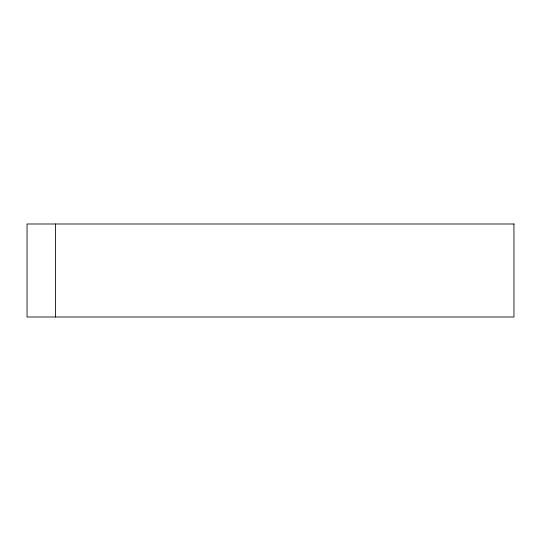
<?xml version="1.0" encoding="UTF-8"?>
<svg xmlns="http://www.w3.org/2000/svg" width="541" height="541" viewBox="0 0 541 541"><rect width="100%" height="100%" fill="white"/><g stroke="black" fill="none" stroke-linecap="round" stroke-linejoin="round"><path stroke-width="0.81" d="M55.493 223.994L55.493 317.006M513.95 223.994L27.05 223.994L27.05 317.006L513.95 317.006L513.95 223.994"/></g></svg>
